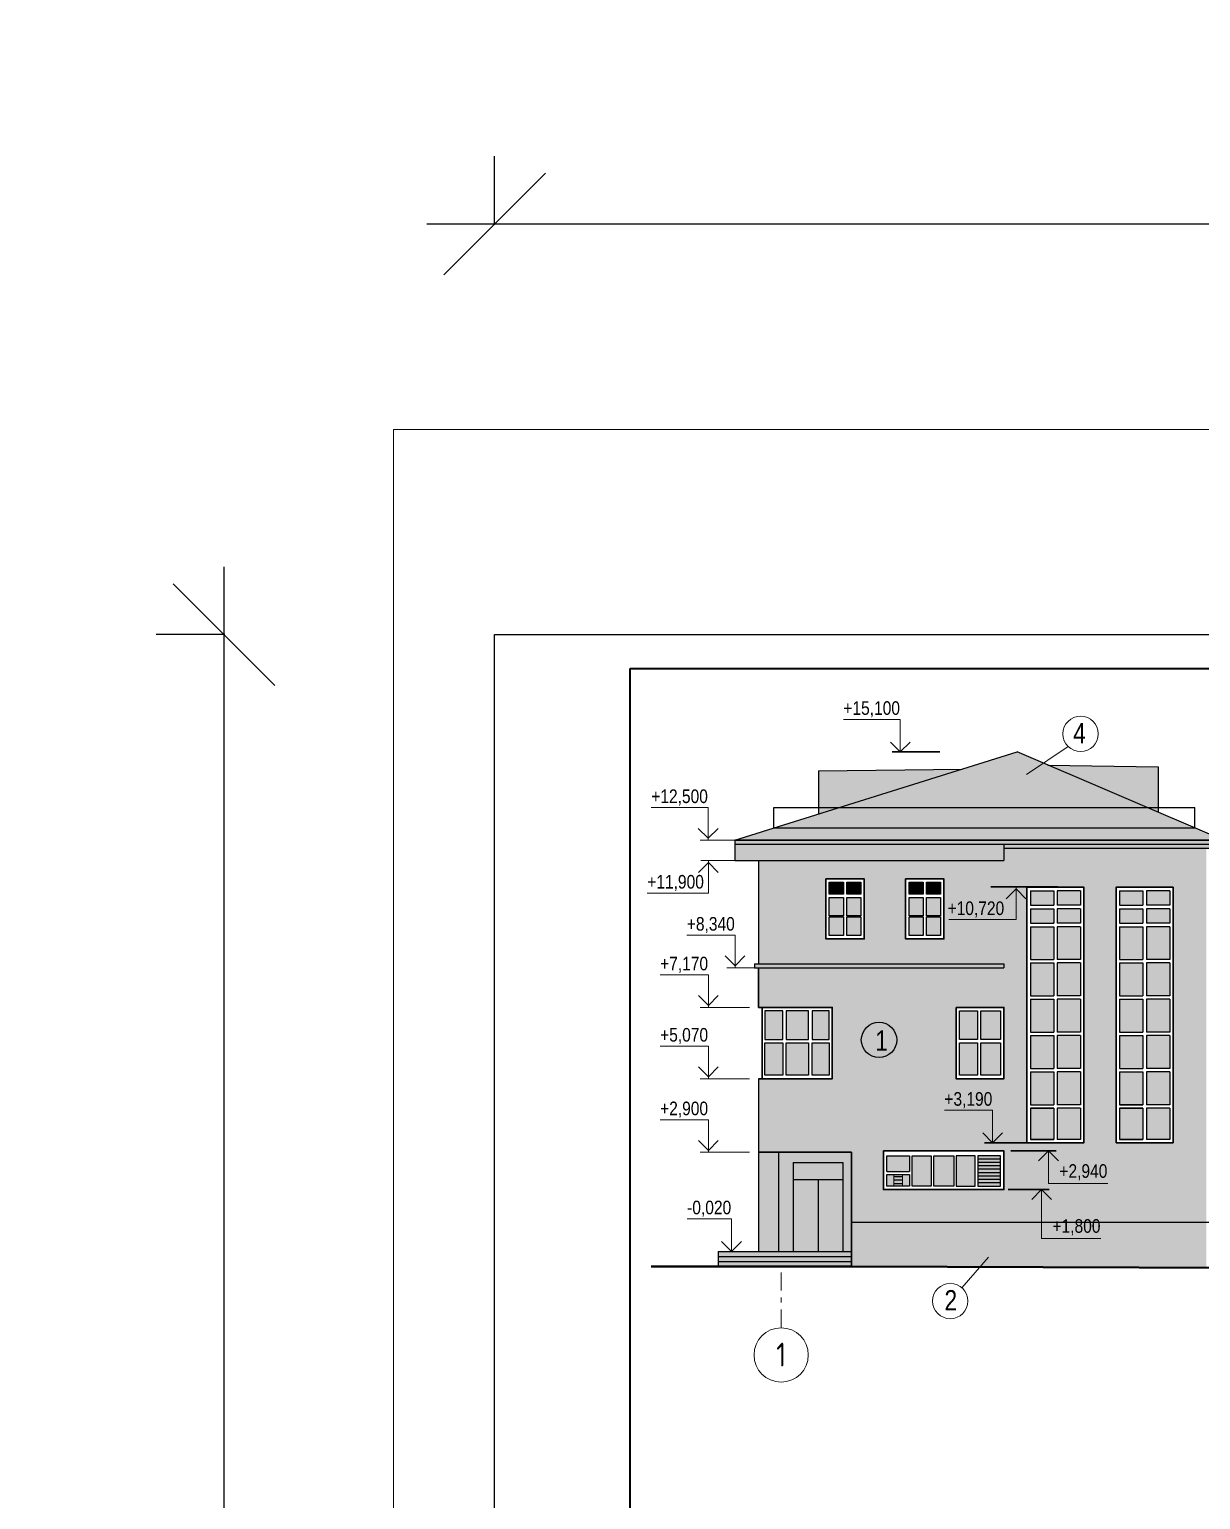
# Model space of a CAD drawing. Extents: x 69140 to 277481, y -99154 to 104141.
# Drawn here: x 69140 to 103667, y 60811 to 104141 of the extents above; entities that cross this region are included whole.
import ezdxf

# ---------------------------------------------------------------- set-up
doc = ezdxf.new("R2010")
doc.units = 0
doc.linetypes.add('Штрихштриховая', pattern=[1093.611073, 529.166651, -211.666656, 141.111112, -211.666656])
for name, color, linetype in [('2D-чертеж - Общий', 7, 'Continuous'), ('Видимые', 7, 'Continuous'), ('Надписи', 7, 'Continuous'), ('Наружняя', 7, 'Continuous'), ('Окна', 7, 'Continuous'), ('Рамка', 7, 'Continuous'), ('Текст', 7, 'Continuous')]:
    doc.layers.add(name, color=color, linetype=linetype)
for name, color, linetype, lineweight in [('Text blocks_Ном_пера__1', 7, 'Continuous', 18), ('Вент.шахты_Ном_пера__1', 7, 'Continuous', 18), ('Детали основные (разрез)', 7, 'Continuous', 40), ('Перегородки', 7, 'Continuous', 30), ('Размеры', 250, 'Continuous', 13), ('Штамп1_Ном_пера__47', 7, 'Continuous', 35), ('Штриховка', 251, 'Continuous', 13)]:
    doc.layers.add(name, color=color, linetype=linetype, lineweight=lineweight)
for name, color, linetype, lineweight, true_color in [('Заливка кровли', 7, 'Continuous', 13, 0xa16156), ('Заливка стены', 7, 'Continuous', 13, 0xffe4ad), ('Заливка цоколь', 7, 'Continuous', 13, 0x51565c)]:
    doc.layers.add(name, color=color, linetype=linetype, lineweight=lineweight, true_color=true_color)
doc.styles.add('Arial narrow', font='ARIALN.TTF')
doc.styles.add('Narrow', font='ARIALN.TTF')
doc.styles.add('romand', font='romand.shx', dxfattribs={"width": 0.8})
doc.styles.add('Ариал', font='ARIAL.TTF', dxfattribs={"width": 0.8})
doc.dimstyles.new('размеры', dxfattribs={"dimtxt": 220, "dimasz": 150, "dimexe": 100, "dimexo": 200, "dimgap": 30, "dimtad": 1, "dimdec": 0, "dimrnd": 5, "dimzin": 0, "dimdsep": 46, "dimtxsty": 'Arial narrow', "dimblk": 'OBLIQUE', "dimcen": 0.09, "dimdle": 100, "dimclrd": 256, "dimclre": 256, "dimclrt": 256, "dimadec": 0, "dimazin": 0, "dimtfac": 1, "dimtdec": 0, "dimtmove": 1, "dimatfit": 3, "dimfxl": 400, "dimfxlon": 1, "dimtolj": 1, "dimtzin": 0, "dimarcsym": 0})

# ---------------------------------------------------------------- blocks, each defined once
blk = doc.blocks.new('_Oblique')
at = {"color": 0, "linetype": 'ByBlock', "lineweight": -2}
blk.add_line((-0.5, -0.5), (0.5, 0.5), dxfattribs=at)
blk = doc.blocks.new('*D50')
at = {"layer": 'Размеры', "lineweight": -2, "ltscale": 20}
for p, q in [((82855, 98383), (82855, 100408)), ((199255, 98383), (199255, 100408)), ((80855, 98408), (201255, 98408))]:
    blk.add_line(p, q, dxfattribs=at)
at = {"layer": 'Размеры', "lineweight": -2, "ltscale": 20, "xscale": 3000, "yscale": 3000, "zscale": 3000, "rotation": 180}
blk.add_blockref('_Oblique', (82855, 98408), dxfattribs=at)
at = {"layer": 'Размеры', "lineweight": -2, "ltscale": 20, "xscale": 3000, "yscale": 3000, "zscale": 3000}
blk.add_blockref('_Oblique', (199255, 98408), dxfattribs=at)
at = {"layer": 'Размеры', "lineweight": 25, "ltscale": 20, "insert": (141055, 101254), "char_height": 4400, "attachment_point": 5, "style": 'Arial narrow'}
blk.add_mtext('\\A1;58200', dxfattribs=at)
blk = doc.blocks.new('*D51')
at = {"layer": 'Размеры', "lineweight": -2, "ltscale": 20}
for p, q in [((74874, 88304), (74874, 3304)), ((74899, 86304), (72874, 86304)), ((74899, 5304), (72874, 5304))]:
    blk.add_line(p, q, dxfattribs=at)
at = {"layer": 'Размеры', "lineweight": -2, "ltscale": 20, "xscale": 3000, "yscale": 3000, "zscale": 3000}
for p, rotation in [((74874, 86304), 90), ((74874, 5304), 270)]:
    blk.add_blockref('_Oblique', p, dxfattribs=dict(at, rotation=rotation))
at = {"layer": 'Размеры', "lineweight": 25, "ltscale": 20, "insert": (72027, 45804), "char_height": 4400, "attachment_point": 5, "rotation": 90, "style": 'Arial narrow'}
blk.add_mtext('\\A1;40500', dxfattribs=at)

msp = doc.modelspace()

# ---------------------------------------------------------------- hatches: boundary and pattern name
at = {"layer": '2D-чертеж - Общий', "linetype": 'Continuous', "lineweight": 0, "true_color": 0xb0b7bf}
for points in [[(93139.5, 78659.2), (92721.4, 78659.2), (92721.4, 79006.3), (93139.5, 79006.3)], [(93651.4, 79006.3), (93233.4, 79006.3), (93233.4, 78659.2), (93651.4, 78659.2)], [(95489.5, 78659.2), (95071.4, 78659.2), (95071.4, 79006.3), (95489.5, 79006.3)], [(96001.4, 79006.3), (95583.4, 79006.3), (95583.4, 78659.2), (96001.4, 78659.2)], [(92721.4, 78559.2), (93139.5, 78559.2), (93139.5, 78013.6), (92721.4, 78013.6)], [(93237.4, 78012.6), (93651.4, 78012.6), (93651.4, 78559.2), (93237.4, 78559.2)], [(95071.4, 78559.2), (95489.5, 78559.2), (95489.5, 78013.6), (95071.4, 78013.6)], [(95587.4, 78012.6), (96001.4, 78012.6), (96001.4, 78559.2), (95587.4, 78559.2)], [(93139.5, 77436.3), (92721.4, 77436.3), (92721.4, 77983.5), (93139.5, 77983.5)], [(93651.4, 77983.5), (93233.4, 77983.5), (93233.4, 77436.3), (93651.4, 77436.3)], [(95489.5, 77436.3), (95071.4, 77436.3), (95071.4, 77983.5), (95489.5, 77983.5)], [(96001.4, 77983.5), (95583.4, 77983.5), (95583.4, 77436.3), (96001.4, 77436.3)], [(90822.6, 74369.2), (91348.6, 74369.2), (91348.6, 75216.3), (90822.6, 75216.3)], [(91450.5, 75216.3), (92112.6, 75216.3), (92112.6, 74369.2), (91450.5, 74369.2)], [(92212.6, 74369.2), (92712.6, 74369.2), (92712.6, 75216.3), (92212.6, 75216.3)], [(97093, 75216.3), (96558, 75216.3), (96558, 74369.2), (97093, 74369.2)], [(97193, 74369.2), (97767.4, 74369.2), (97767.4, 75216.3), (97193, 75216.3)], [(91348.6, 73316.3), (90822.6, 73316.3), (90822.6, 74269.2), (91348.6, 74269.2)], [(92112.6, 74269.2), (91450.5, 74269.2), (91450.5, 73316.3), (92112.6, 73316.3)], [(92712.6, 73316.3), (92212.6, 73316.3), (92212.6, 74269.2), (92712.6, 74269.2)], [(96558, 74269.2), (97093, 74269.2), (97093, 73316.3), (96558, 73316.3)], [(97763.8, 73316.3), (97193, 73316.3), (97193, 74269.2), (97763.8, 74269.2)], [(94418, 70476.3), (95082.8, 70476.3), (95082.8, 70946.3), (94418, 70946.3)], [(94418, 70396.3), (94418, 70046.3), (95082.8, 70046.3), (95082.8, 70396.3)]]:
    msp.add_hatch(color=9, dxfattribs=at).paths.add_polyline_path(points)
h = msp.add_hatch(color=9, dxfattribs=at)
h.paths.add_polyline_path([(99338, 78756.3), (98648, 78756.3), (98648, 78326.3), (99338, 78326.3)])
h.paths.add_polyline_path([(100128, 78756.3), (99438, 78756.3), (99438, 78326.3), (100128, 78326.3)])
h.paths.add_polyline_path([(99338, 78226.3), (98648, 78226.3), (98648, 77796.3), (99338, 77796.3)])
h.paths.add_polyline_path([(100128, 78226.3), (99438, 78226.3), (99438, 77796.3), (100128, 77796.3)])
h.paths.add_polyline_path([(99338, 77696.3), (98648, 77696.3), (98648, 76726.3), (99338, 76726.3)])
h.paths.add_polyline_path([(100128, 77696.3), (99438, 77696.3), (99438, 76726.3), (100128, 76726.3)])
h.paths.add_polyline_path([(99338, 76626.3), (98648, 76626.3), (98648, 75656.3), (99338, 75656.3)])
h.paths.add_polyline_path([(100128, 76626.3), (99438, 76626.3), (99438, 75656.3), (100128, 75656.3)])
h.paths.add_polyline_path([(99338, 75556.3), (98648, 75556.3), (98648, 74586.3), (99338, 74586.3)])
h.paths.add_polyline_path([(100128, 75556.3), (99438, 75556.3), (99438, 74586.3), (100128, 74586.3)])
h.paths.add_polyline_path([(99338, 74486.3), (98648, 74486.3), (98648, 73516.3), (99338, 73516.3)])
h.paths.add_polyline_path([(100128, 74486.3), (99438, 74486.3), (99438, 73516.3), (100128, 73516.3)])
h.paths.add_polyline_path([(99338, 73416.3), (98648, 73416.3), (98648, 72446.3), (99338, 72446.3)])
h.paths.add_polyline_path([(100128, 73416.3), (99438, 73416.3), (99438, 72446.3), (100128, 72446.3)])
h.paths.add_polyline_path([(99338, 72346.3), (98648, 72346.3), (98648, 71426.3), (99338, 71426.3)])
h.paths.add_polyline_path([(100128, 72346.3), (99438, 72346.3), (99438, 71426.3), (100128, 71426.3)])
h = msp.add_hatch(color=9, dxfattribs=at)
h.paths.add_polyline_path([(101967.6, 78756.3), (101277.6, 78756.3), (101277.6, 78326.3), (101967.6, 78326.3)])
h.paths.add_polyline_path([(102757.6, 78756.3), (102067.6, 78756.3), (102067.6, 78326.3), (102757.6, 78326.3)])
h.paths.add_polyline_path([(101967.6, 78226.3), (101277.6, 78226.3), (101277.6, 77796.3), (101967.6, 77796.3)])
h.paths.add_polyline_path([(102757.6, 78226.3), (102067.6, 78226.3), (102067.6, 77796.3), (102757.6, 77796.3)])
h.paths.add_polyline_path([(101967.6, 77696.3), (101277.6, 77696.3), (101277.6, 76726.3), (101967.6, 76726.3)])
h.paths.add_polyline_path([(102757.6, 77696.3), (102067.6, 77696.3), (102067.6, 76726.3), (102757.6, 76726.3)])
h.paths.add_polyline_path([(101967.6, 76626.3), (101277.6, 76626.3), (101277.6, 75656.3), (101967.6, 75656.3)])
h.paths.add_polyline_path([(102757.6, 76626.3), (102067.6, 76626.3), (102067.6, 75656.3), (102757.6, 75656.3)])
h.paths.add_polyline_path([(101967.6, 75556.3), (101277.6, 75556.3), (101277.6, 74586.3), (101967.6, 74586.3)])
h.paths.add_polyline_path([(102757.6, 75556.3), (102067.6, 75556.3), (102067.6, 74586.3), (102757.6, 74586.3)])
h.paths.add_polyline_path([(101967.6, 74486.3), (101277.6, 74486.3), (101277.6, 73516.3), (101967.6, 73516.3)])
h.paths.add_polyline_path([(102757.6, 74486.3), (102067.6, 74486.3), (102067.6, 73516.3), (102757.6, 73516.3)])
h.paths.add_polyline_path([(101967.6, 73416.3), (101277.6, 73416.3), (101277.6, 72446.3), (101967.6, 72446.3)])
h.paths.add_polyline_path([(102757.6, 73416.3), (102067.6, 73416.3), (102067.6, 72446.3), (102757.6, 72446.3)])
h.paths.add_polyline_path([(101967.6, 72346.3), (101277.6, 72346.3), (101277.6, 71426.3), (101967.6, 71426.3)])
h.paths.add_polyline_path([(102757.6, 72346.3), (102067.6, 72346.3), (102067.6, 71426.3), (102757.6, 71426.3)])
for points in [[(95163.6, 70946.3), (95722.6, 70946.3), (95722.6, 70046.3), (95163.6, 70046.3)], [(95807.1, 70046.3), (96396.9, 70046.3), (96396.9, 70946.3), (95807.1, 70946.3)], [(96463.3, 70946.3), (97022.3, 70946.3), (97022.3, 70046.3), (96463.3, 70046.3)], [(97103.1, 70046.3), (97768, 70046.3), (97768, 70946.3), (97103.1, 70946.3)]]:
    msp.add_hatch(color=9, dxfattribs=at).paths.add_polyline_path(points, flags=0)
at = {"layer": 'Заливка кровли', "ltscale": 100}
h = msp.add_hatch(color=256, dxfattribs=at)
h.paths.add_polyline_path([(98263, 82846.3), (89938, 80246.3), (90312.9, 80246.3), (98263, 80246.3)])
h.paths.add_polyline_path([(98263, 82846.3), (98263, 80246.3), (104338, 80246.3)])
h.paths.add_polyline_path([(104338, 80246.3), (98263, 80246.3), (98263, 80126.3), (104338, 80126.3)])
h.paths.add_polyline_path([(98263, 80246.3), (89938, 80246.3), (89938, 80126.3), (98263, 80126.3)])
at = {"layer": 'Заливка кровли', "ltscale": 20}
h = msp.add_hatch(color=256, dxfattribs=at)
h.paths.add_polyline_path([(92402, 82287.3), (92402, 81206.3), (93011.8, 81206.3), (96633, 82337.3)])
h.paths.add_polyline_path([(92402, 81206.3), (92402, 81015.9), (93011.8, 81206.3)])
h = msp.add_hatch(color=256, dxfattribs=at)
h.paths.add_polyline_path([(102413, 82411.2), (99163, 82461.2), (102094.9, 81206.3), (102413, 81206.3)])
h.paths.add_polyline_path([(102413, 81206.3), (102094.9, 81206.3), (102413, 81070.2)])
at = {"layer": 'Заливка кровли', "linetype": 'Continuous', "lineweight": 0}
msp.add_hatch(color=256, dxfattribs=at).paths.add_polyline_path([(91658, 68146.3), (93118, 68146.3), (93118, 70746.3), (91658, 70746.3)])
at = {"layer": 'Заливка стены', "linetype": 'Continuous', "lineweight": 0}
h = msp.add_hatch(color=256, dxfattribs=at)
h.paths.add_polyline_path([(89938, 80126.3), (89938, 79646.3), (90638, 79646.3), (90638, 76606.3), (97868, 76606.3), (97868, 76486.3), (90638, 76486.3), (90638, 75316.3), (92808, 75316.3), (92808, 73216.3), (90638, 73216.3), (90638, 71046.3), (90638, 68986.3), (91228, 68986.3), (91228, 68126.3), (93373.9, 68126.3), (93373.9, 68126.3), (93373.9, 68786.3), (93373.9, 68986.3), (93378, 68986.3), (93378, 68786.3), (101437.6, 68786.3), (101437.6, 68786.3), (102857.6, 68786.3), (102857.6, 68126.3), (103838, 68126.3), (103838, 71046.3), (103838, 73216.3), (103838, 75316.3), (103838, 76486.3), (103838, 76606.3), (103838, 79646.3), (103838, 80006.3), (103938, 80006.3), (103938, 80126.3), (103838, 80126.3), (97868, 80126.3), (90638, 80126.3)])
h.paths.add_polyline_path([(92621.4, 77336.3), (92621.4, 79106.3), (93751.4, 79106.3), (93751.4, 77336.3)], flags=16)
h.paths.add_polyline_path([(94318, 71086.3), (97868, 71086.3), (97868, 69946.3), (94318, 69946.3)], flags=16)
h.paths.add_polyline_path([(94971.4, 79106.3), (96101.4, 79106.3), (96101.4, 77336.3), (94971.4, 77336.3)], flags=16)
h.paths.add_polyline_path([(96458, 75316.3), (97868, 75316.3), (97868, 73216.3), (96458, 73216.3)], flags=16)
h.paths.add_polyline_path([(98548, 71326.3), (98548, 78866.3), (100228, 78866.3), (100228, 71326.3)], flags=16)
h.paths.add_polyline_path([(101177.6, 78866.3), (102857.6, 78866.3), (102857.6, 71326.3), (101177.6, 71326.3)], flags=16)
msp.add_hatch(color=256, dxfattribs=at).paths.add_polyline_path([(90518, 76486.3), (97868, 76486.3), (97868, 76606.3), (90518, 76606.3)], flags=0)
at = {"layer": 'Заливка цоколь', "linetype": 'Continuous', "lineweight": 0}
for points in [[(90638, 68986.3), (90638, 68126.3), (91228, 68126.3), (91228, 68986.3)], [(103837.2, 67644.2), (103838, 68786.3), (93373.9, 68786.3), (93378, 67676.3)]]:
    msp.add_hatch(color=256, dxfattribs=at).paths.add_polyline_path(points)
at = {"layer": 'Заливка цоколь', "ltscale": 20}
msp.add_hatch(color=256, dxfattribs=at).paths.add_polyline_path([(93378, 68986.3), (93378, 68146.3), (103838, 68146.3), (103838, 68986.3)])
at = {"layer": 'Заливка цоколь'}
h = msp.add_hatch(color=256, dxfattribs=at)
h.dxf.hatch_style = 1
h.paths.add_polyline_path([(93378, 67826.3), (89448, 67826.3), (89448, 67676.3), (92761.1, 67676.3), (93378, 67676.3)])
h.paths.add_polyline_path([(93378, 67976.3), (89448, 67976.3), (89448, 67826.3), (93378, 67826.3)])
h.paths.add_polyline_path([(93378, 68126.3), (89448, 68126.3), (89448, 67976.3), (93378, 67976.3)])

# ---------------------------------------------------------------- linework, layer by layer
at = {"color": 1, "linetype": 'Continuous', "lineweight": 0}
for p, q in [((202709.6, 92354.2), (79874.6, 92354.2)), ((79874.6, 92354.2), (79874.6, 2947))]:
    msp.add_line(p, q, dxfattribs=at)
at = {"ltscale": 20}
for p, q in [((92402, 82287.3), (96633, 82337.3)), ((99163, 82461.2), (102413, 82411.2)), ((102413, 82411.2), (102413, 81070.2)), ((92402, 82287.3), (92402, 81015.9)), ((91090.6, 80606.3), (91090.6, 81206.3)), ((91090.6, 80606.3), (91090.6, 81206.3)), ((91090.6, 81206.3), (103496.8, 81206.3)), ((103496.8, 80606.3), (103496.8, 81206.3)), ((91090.6, 80606.3), (103496.8, 80606.3))]:
    msp.add_line(p, q, dxfattribs=at)
at = {"layer": 'Вент.шахты_Ном_пера__1', "linetype": 'Continuous'}
for points in [[(98535.3, 82180.1), (99767, 83004.8)], [(97416.7, 67961), (96628.6, 67057)]]:
    msp.add_lwpolyline(points, dxfattribs=at)
for centre in [(100129.3, 83379.7), (96286, 66664.1)]:
    msp.add_circle(centre, 521.4, dxfattribs=at)
at = {"layer": 'Видимые', "linetype": 'Continuous'}
for p, q in [((91658, 70746.3), (91658, 68146.3)), ((91658, 70746.3), (93118, 70746.3)), ((93118, 70746.3), (93118, 68146.3)), ((91658, 70246.3), (93118, 70246.3)), ((92388, 70246.3), (92388, 68146.3))]:
    msp.add_line(p, q, dxfattribs=at)
at = {"layer": 'Детали основные (разрез)', "linetype": 'Continuous'}
for p, q in [((87472, 67676.3), (93378, 67676.3)), ((93378, 67676.3), (142178, 67526.3))]:
    msp.add_line(p, q, dxfattribs=at)
at = {"layer": 'Заливка цоколь', "ltscale": 20}
msp.add_line((104158, 68986.3), (93378, 68986.3), dxfattribs=at)
at = {"layer": 'Наружняя', "linetype": 'Continuous'}
for p, q in [((89938, 80246.3), (98263, 82846.3)), ((104338, 80246.3), (98263, 82846.3)), ((89938, 80246.3), (89938, 80126.3)), ((89938, 80246.3), (89938, 79646.3)), ((97868, 80126.3), (97868, 79646.3)), ((97868, 80006.3), (103938, 80006.3)), ((89938, 79646.3), (97868, 79646.3)), ((90638, 79646.3), (90638, 76606.3)), ((90638, 79646.3), (90638, 76606.3)), ((90638, 73216.3), (90638, 71046.3))]:
    msp.add_line(p, q, dxfattribs=at)
at = {"layer": 'Окна', "linetype": 'Continuous'}
for p, q in [((89938, 80126.3), (104338, 80126.3)), ((98648, 78756.3), (99338, 78756.3)), ((98648, 78756.3), (98648, 78326.3)), ((99338, 78756.3), (99338, 78326.3)), ((100128, 78756.3), (99438, 78756.3)), ((99438, 78756.3), (99438, 78326.3)), ((100128, 78756.3), (100128, 78326.3)), ((101277.6, 78756.3), (101967.6, 78756.3)), ((101277.6, 78756.3), (101277.6, 78326.3)), ((101967.6, 78756.3), (101967.6, 78326.3)), ((102757.6, 78756.3), (102067.6, 78756.3)), ((102067.6, 78756.3), (102067.6, 78326.3)), ((102757.6, 78756.3), (102757.6, 78326.3)), ((98648, 78326.3), (99338, 78326.3)), ((98648, 78226.3), (98648, 77796.3)), ((98648, 78226.3), (99338, 78226.3)), ((99338, 78226.3), (99338, 77796.3)), ((100128, 78326.3), (99438, 78326.3)), ((99438, 78226.3), (99438, 77796.3)), ((100128, 78226.3), (99438, 78226.3)), ((100128, 78226.3), (100128, 77796.3)), ((101277.6, 78326.3), (101967.6, 78326.3)), ((101277.6, 78226.3), (101277.6, 77796.3)), ((101277.6, 78226.3), (101967.6, 78226.3)), ((101967.6, 78226.3), (101967.6, 77796.3)), ((102757.6, 78326.3), (102067.6, 78326.3)), ((102067.6, 78226.3), (102067.6, 77796.3)), ((102757.6, 78226.3), (102067.6, 78226.3)), ((102757.6, 78226.3), (102757.6, 77796.3)), ((98648, 77796.3), (99338, 77796.3)), ((98648, 77696.3), (99338, 77696.3)), ((98648, 77696.3), (98648, 76726.3)), ((99338, 77696.3), (99338, 76726.3)), ((100128, 77796.3), (99438, 77796.3)), ((100128, 77696.3), (99438, 77696.3)), ((99438, 77696.3), (99438, 76726.3)), ((100128, 77696.3), (100128, 76726.3)), ((101277.6, 77796.3), (101967.6, 77796.3)), ((101277.6, 77696.3), (101967.6, 77696.3)), ((101277.6, 77696.3), (101277.6, 76726.3)), ((101967.6, 77696.3), (101967.6, 76726.3)), ((102757.6, 77796.3), (102067.6, 77796.3)), ((102757.6, 77696.3), (102067.6, 77696.3)), ((102067.6, 77696.3), (102067.6, 76726.3)), ((102757.6, 77696.3), (102757.6, 76726.3)), ((98648, 76726.3), (99338, 76726.3)), ((100128, 76726.3), (99438, 76726.3)), ((101277.6, 76726.3), (101967.6, 76726.3)), ((102757.6, 76726.3), (102067.6, 76726.3)), ((90518, 76606.3), (97868, 76606.3)), ((90518, 76606.3), (90518, 76486.3)), ((90518, 76486.3), (97868, 76486.3)), ((97868, 76606.3), (97868, 76486.3)), ((98648, 76626.3), (99338, 76626.3)), ((98648, 76626.3), (98648, 75656.3)), ((99338, 76626.3), (99338, 75656.3)), ((100128, 76626.3), (99438, 76626.3)), ((99438, 76626.3), (99438, 75656.3)), ((100128, 76626.3), (100128, 75656.3)), ((101277.6, 76626.3), (101967.6, 76626.3)), ((101277.6, 76626.3), (101277.6, 75656.3)), ((101967.6, 76626.3), (101967.6, 75656.3)), ((102757.6, 76626.3), (102067.6, 76626.3)), ((102067.6, 76626.3), (102067.6, 75656.3)), ((102757.6, 76626.3), (102757.6, 75656.3)), ((98648, 75656.3), (99338, 75656.3)), ((98648, 75556.3), (99338, 75556.3)), ((98648, 75556.3), (98648, 74586.3)), ((99338, 75556.3), (99338, 74586.3)), ((100128, 75656.3), (99438, 75656.3)), ((100128, 75556.3), (99438, 75556.3)), ((99438, 75556.3), (99438, 74586.3)), ((100128, 75556.3), (100128, 74586.3)), ((101277.6, 75656.3), (101967.6, 75656.3)), ((101277.6, 75556.3), (101967.6, 75556.3)), ((101277.6, 75556.3), (101277.6, 74586.3)), ((101967.6, 75556.3), (101967.6, 74586.3)), ((102757.6, 75656.3), (102067.6, 75656.3)), ((102757.6, 75556.3), (102067.6, 75556.3)), ((102067.6, 75556.3), (102067.6, 74586.3)), ((102757.6, 75556.3), (102757.6, 74586.3)), ((98648, 74586.3), (99338, 74586.3)), ((100128, 74586.3), (99438, 74586.3)), ((101277.6, 74586.3), (101967.6, 74586.3)), ((102757.6, 74586.3), (102067.6, 74586.3)), ((98648, 74486.3), (99338, 74486.3)), ((98648, 74486.3), (98648, 73516.3)), ((99338, 74486.3), (99338, 73516.3)), ((100128, 74486.3), (99438, 74486.3)), ((99438, 74486.3), (99438, 73516.3)), ((100128, 74486.3), (100128, 73516.3)), ((101277.6, 74486.3), (101967.6, 74486.3)), ((101277.6, 74486.3), (101277.6, 73516.3)), ((101967.6, 74486.3), (101967.6, 73516.3)), ((102757.6, 74486.3), (102067.6, 74486.3)), ((102067.6, 74486.3), (102067.6, 73516.3)), ((102757.6, 74486.3), (102757.6, 73516.3)), ((98648, 73516.3), (99338, 73516.3)), ((98648, 73416.3), (99338, 73416.3)), ((98648, 73416.3), (98648, 72446.3)), ((99338, 73416.3), (99338, 72446.3)), ((100128, 73516.3), (99438, 73516.3)), ((100128, 73416.3), (99438, 73416.3)), ((99438, 73416.3), (99438, 72446.3)), ((100128, 73416.3), (100128, 72446.3)), ((101277.6, 73516.3), (101967.6, 73516.3)), ((101277.6, 73416.3), (101967.6, 73416.3)), ((101277.6, 73416.3), (101277.6, 72446.3)), ((101967.6, 73416.3), (101967.6, 72446.3)), ((102757.6, 73516.3), (102067.6, 73516.3)), ((102757.6, 73416.3), (102067.6, 73416.3)), ((102067.6, 73416.3), (102067.6, 72446.3)), ((102757.6, 73416.3), (102757.6, 72446.3)), ((98648, 72446.3), (99338, 72446.3)), ((100128, 72446.3), (99438, 72446.3)), ((101277.6, 72446.3), (101967.6, 72446.3)), ((101967.6, 72446.3), (101277.6, 72446.3)), ((102757.6, 72446.3), (102067.6, 72446.3)), ((98648, 72346.3), (99338, 72346.3)), ((98648, 72346.3), (98648, 71426.3)), ((99338, 72346.3), (98648, 72346.3)), ((98648, 72346.3), (98648, 71426.3)), ((99338, 72346.3), (99338, 71426.3)), ((99338, 72346.3), (99338, 71426.3)), ((100128, 72346.3), (99438, 72346.3)), ((99438, 72346.3), (99438, 71426.3)), ((100128, 72346.3), (100128, 71426.3)), ((101277.6, 72346.3), (101967.6, 72346.3)), ((101277.6, 72346.3), (101277.6, 71426.3)), ((101967.6, 72346.3), (101277.6, 72346.3)), ((101277.6, 72346.3), (101277.6, 71426.3)), ((101967.6, 72346.3), (101967.6, 71426.3)), ((101967.6, 72346.3), (101967.6, 71426.3)), ((102757.6, 72346.3), (102067.6, 72346.3)), ((102067.6, 72346.3), (102067.6, 71426.3)), ((102757.6, 72346.3), (102757.6, 71426.3)), ((98648, 71426.3), (99338, 71426.3)), ((99338, 71426.3), (98648, 71426.3)), ((100128, 71426.3), (99438, 71426.3)), ((101277.6, 71426.3), (101967.6, 71426.3)), ((101967.6, 71426.3), (101277.6, 71426.3)), ((102757.6, 71426.3), (102067.6, 71426.3)), ((90638, 71046.3), (90638, 68126.3)), ((91228, 71046.3), (91228, 68126.3)), ((91228, 71046.3), (93378, 71046.3)), ((94418, 70946.3), (95082.8, 70946.3)), ((94418, 70476.3), (94418, 70946.3)), ((95082.8, 70946.3), (95082.8, 70476.3)), ((95082.8, 70396.3), (95082.8, 70046.3)), ((95082.8, 70046.3), (94418, 70046.3)), ((93378, 68986.3), (101437.6, 68986.3)), ((89448, 68126.3), (89448, 67676.3)), ((89448, 68126.3), (93378, 68126.3)), ((89448, 67976.3), (93378, 67976.3)), ((89448, 67826.3), (93378, 67826.3)), ((89448, 67676.3), (92761.1, 67676.3))]:
    msp.add_line(p, q, dxfattribs=at)
at = {"layer": 'Окна', "ltscale": 20}
for p, q in [((97768, 70846.3), (97103.1, 70846.3)), ((97768, 70746.3), (97103.1, 70746.3)), ((97768, 70646.3), (97103.1, 70646.3)), ((94418, 70476.3), (95082.8, 70476.3)), ((94418, 70046.3), (94418, 70396.3)), ((94418, 70396.3), (95082.8, 70396.3)), ((94875, 70321.3), (94625, 70321.3)), ((94875, 70221.3), (94625, 70221.3)), ((97768, 70546.3), (97103.1, 70546.3)), ((97768, 70446.3), (97103.1, 70446.3)), ((97768, 70346.3), (97103.1, 70346.3)), ((97768, 70246.3), (97103.1, 70246.3)), ((94875, 70121.3), (94625, 70121.3)), ((97768, 70146.3), (97103.1, 70146.3)), ((97768, 70046.3), (97768, 70146.3))]:
    msp.add_line(p, q, dxfattribs=at)
at = {"layer": 'Окна', "lineweight": 25, "ltscale": 20}
msp.add_line((93378, 68986.3), (142178, 68986.3), dxfattribs=at)
at = {"layer": 'Окна', "linetype": 'Continuous', "flags": 128}
for points in [[(92721.4, 79006.3), (93139.5, 79006.3), (93139.5, 78659.2), (92721.4, 78659.2)], [(93233.4, 79006.3), (93651.4, 79006.3), (93651.4, 78659.2), (93233.4, 78659.2)], [(95071.4, 79006.3), (95489.5, 79006.3), (95489.5, 78659.2), (95071.4, 78659.2)], [(95583.4, 79006.3), (96001.4, 79006.3), (96001.4, 78659.2), (95583.4, 78659.2)], [(92721.4, 78559.2), (93139.5, 78559.2), (93139.5, 78013.6), (92721.4, 78013.6)], [(93237.4, 78559.2), (93651.4, 78559.2), (93651.4, 78012.6), (93237.4, 78012.6)], [(95071.4, 78559.2), (95489.5, 78559.2), (95489.5, 78013.6), (95071.4, 78013.6)], [(95587.4, 78559.2), (96001.4, 78559.2), (96001.4, 78012.6), (95587.4, 78012.6)], [(92721.4, 77983.5), (93139.5, 77983.5), (93139.5, 77436.3), (92721.4, 77436.3)], [(93233.4, 77983.5), (93651.4, 77983.5), (93651.4, 77436.3), (93233.4, 77436.3)], [(95071.4, 77983.5), (95489.5, 77983.5), (95489.5, 77436.3), (95071.4, 77436.3)], [(95583.4, 77983.5), (96001.4, 77983.5), (96001.4, 77436.3), (95583.4, 77436.3)], [(90822.6, 74369.2), (91348.6, 74369.2), (91348.6, 75216.3), (90822.6, 75216.3)], [(91450.5, 74369.2), (92112.6, 74369.2), (92112.6, 75216.3), (91450.5, 75216.3)], [(92212.6, 74369.2), (92712.6, 74369.2), (92712.6, 75216.3), (92212.6, 75216.3)], [(96558, 75216.3), (97093, 75216.3), (97093, 74369.2), (96558, 74369.2)], [(97193, 75216.3), (97767.4, 75216.3), (97767.4, 74369.2), (97193, 74369.2)], [(90822.6, 74269.2), (91348.6, 74269.2), (91348.6, 73316.3), (90822.6, 73316.3)], [(91450.5, 74269.2), (92112.6, 74269.2), (92112.6, 73316.3), (91450.5, 73316.3)], [(92212.6, 74269.2), (92712.6, 74269.2), (92712.6, 73316.3), (92212.6, 73316.3)], [(96558, 74269.2), (97093, 74269.2), (97093, 73316.3), (96558, 73316.3)], [(97193, 74269.2), (97763.8, 74269.2), (97763.8, 73316.3), (97193, 73316.3)], [(95163.6, 70946.3), (95722.6, 70946.3), (95722.6, 70046.3), (95163.6, 70046.3)], [(95807.1, 70946.3), (96396.9, 70946.3), (96396.9, 70046.3), (95807.1, 70046.3)], [(97022.3, 70946.3), (96463.3, 70946.3), (96463.3, 70046.3), (97022.3, 70046.3)], [(97768, 70946.3), (97103.1, 70946.3), (97103.1, 70046.3), (97768, 70046.3)]]:
    msp.add_lwpolyline(points, close=True, dxfattribs=at)
at = {"layer": 'Перегородки', "linetype": 'Continuous'}
for p, q in [((95976.2, 82846.3), (94574.4, 82846.3)), ((89938, 80246.3), (104338, 80246.3)), ((99460.8, 78866.3), (97480.9, 78866.3)), ((90638, 76486.3), (90638, 75316.3)), ((92808, 75316.3), (90638, 75316.3)), ((92808, 73216.3), (90638, 73216.3)), ((98701.4, 71326.3), (97295.9, 71326.3)), ((98071.1, 71086.3), (99409.7, 71086.3)), ((90638, 71046.3), (93378, 71046.3)), ((93378, 71046.3), (93378, 67676.3)), ((97996.4, 69946.3), (99206.6, 69946.3))]:
    msp.add_line(p, q, dxfattribs=at)
at = {"layer": 'Перегородки', "color": 5, "linetype": 'Штрихштриховая', "lineweight": 15}
msp.add_line((91302, 67504.4), (91302, 65874.5), dxfattribs=at)
at = {"layer": 'Перегородки', "linetype": 'Continuous', "flags": 128}
for points in [[(92621.4, 79106.3), (93751.4, 79106.3), (93751.4, 77336.3), (92621.4, 77336.3)], [(94971.4, 79106.3), (96101.4, 79106.3), (96101.4, 77336.3), (94971.4, 77336.3)], [(98548, 71326.3), (100228, 71326.3), (100228, 78856.3), (98548, 78856.3)], [(101177.6, 71326.3), (102857.6, 71326.3), (102857.6, 78856.3), (101177.6, 78856.3)], [(90738, 73216.3), (92808, 73216.3), (92808, 75316.3), (90738, 75316.3)], [(96458, 75316.3), (97868, 75316.3), (97868, 73216.3), (96458, 73216.3)], [(94318, 71086.3), (97868, 71086.3), (97868, 69946.3), (94318, 69946.3)]]:
    msp.add_lwpolyline(points, close=True, dxfattribs=at)
at = {"layer": 'Перегородки', "color": 5, "linetype": 'Continuous', "lineweight": 15}
msp.add_circle((91302, 65074.5), 800, dxfattribs=at)
at = {"layer": 'Размеры', "linetype": 'Continuous'}
for p, q in [((94814.4, 83806.3), (93135.3, 83806.3)), ((94814.4, 82846.3), (94814.4, 83806.3)), ((89151.1, 81206.3), (87472, 81206.3)), ((89151.1, 80246.3), (89151.1, 81206.3)), ((90312.9, 80246.3), (88911.1, 80246.3)), ((88864.8, 79298.1), (89156.5, 79589.8)), ((90269.6, 79646.3), (88930.9, 79646.3)), ((89156.5, 79646.3), (89156.5, 78686.3)), ((89156.5, 79589.8), (89448.2, 79298.1)), ((98226.4, 78866.3), (98226.4, 77906.3)), ((89156.5, 78686.3), (87354, 78686.3)), ((98226.4, 77906.3), (96242.4, 77906.3)), ((89943.6, 77446.3), (88520.5, 77446.3)), ((89943.6, 76486.3), (89943.6, 77446.3)), ((89156.5, 76276.3), (87733.4, 76276.3)), ((89156.5, 75316.3), (89156.5, 76276.3)), ((91134.3, 76486.3), (89703.6, 76486.3)), ((90364.2, 75316.3), (88916.5, 75316.3)), ((89156.5, 74176.3), (87733.4, 74176.3)), ((89156.5, 73216.3), (89156.5, 74176.3)), ((90364.2, 73216.3), (88916.5, 73216.3)), ((89156.5, 72006.3), (87733.4, 72006.3)), ((89156.5, 71046.3), (89156.5, 72006.3)), ((97535.9, 72286.3), (96112.9, 72286.3)), ((97535.9, 71326.3), (97535.9, 72286.3)), ((99184.1, 71086.3), (99184.1, 70126.3)), ((90364.2, 71046.3), (88916.5, 71046.3)), ((98981, 69946.3), (98981, 68505.8)), ((99184.1, 70126.3), (100927.4, 70126.3)), ((89836.1, 69086.3), (88529.8, 69086.3)), ((89836.1, 68126.3), (89836.1, 69086.3)), ((98981, 68505.8), (100724.3, 68505.8))]:
    msp.add_line(p, q, dxfattribs=at)
at = {"layer": 'Размеры', "linetype": 'Continuous', "flags": 128}
for points in [[(95106.1, 83138.1), (94814.4, 82846.3), (94522.7, 83138.1)], [(88859.4, 80594.6), (89151.1, 80302.9), (89442.8, 80594.6)], [(98518.1, 78518.1), (98226.4, 78809.8), (97934.7, 78518.1)], [(89651.9, 76834.6), (89943.6, 76542.9), (90235.3, 76834.6)], [(88864.8, 75664.6), (89156.5, 75372.9), (89448.2, 75664.6)], [(88864.8, 73564.6), (89156.5, 73272.9), (89448.2, 73564.6)], [(97244.2, 71618.1), (97535.9, 71326.3), (97827.6, 71618.1)], [(88864.8, 71394.6), (89156.5, 71102.9), (89448.2, 71394.6)], [(98892.4, 70794.6), (99184.1, 71086.3), (99475.9, 70794.6)], [(98689.3, 69654.6), (98981, 69946.3), (99272.7, 69654.6)], [(89544.4, 68418.1), (89836.1, 68126.3), (90127.8, 68418.1)]]:
    msp.add_lwpolyline(points, dxfattribs=at)
at = {"layer": 'Рамка', "linetype": 'Continuous', "flags": 128}
msp.add_lwpolyline([(82854.9, 86304.4), (199254.9, 86304.4), (199254.9, 5304.4), (82854.9, 5304.4)], close=True, dxfattribs=at)
at = {"layer": 'Текст', "linetype": 'Continuous'}
msp.add_circle((94186.5, 74359.3), 521.4, dxfattribs=at)
at = {"layer": 'Штамп1_Ном_пера__47', "linetype": 'Continuous', "flags": 128}
msp.add_lwpolyline([(86854.9, 85304.4), (198254.9, 85304.4), (198254.9, 6304.4), (86854.9, 6304.4)], close=True, dxfattribs=at)
at = {"layer": 'Штриховка', "ltscale": 20}
for p, q in [((94418, 70396.3), (94625, 70396.3)), ((94625, 70046.3), (94625, 70396.3)), ((94875, 70046.3), (94875, 70396.3)), ((94418, 70046.3), (94718, 70046.3)), ((94718, 70046.3), (94968, 70046.3))]:
    msp.add_line(p, q, dxfattribs=at)

# ---------------------------------------------------------------- texts
at = {"layer": 'Text blocks_Ном_пера__1', "linetype": 'Continuous', "char_height": 600, "attachment_point": 1, "style": 'Ариал'}
for s, insert in [('{4}', (99910.1, 83700.3)), ('2', (96116.7, 66984.9))]:
    msp.add_mtext(s, dxfattribs=dict(at, insert=insert))
at = {"layer": 'Надписи', "linetype": 'Continuous', "insert": (91302, 65085.1), "char_height": 700, "attachment_point": 5, "style": 'romand'}
msp.add_mtext('{1}', dxfattribs=at)
at = {"layer": 'Перегородки', "linetype": 'Continuous', "char_height": 400, "attachment_point": 7, "style": 'Narrow'}
for s, insert in [('+15,100', (93135.3, 83865.6)), ('+12,500', (87472, 81265.6)), ('+11,900', (87354, 78745.6)), ('{+10,720}', (96207.8, 77965.6)), ('{+8,340}', (88520.5, 77505.6)), ('{+7,170}', (87733.4, 76335.6)), ('{+3,190}', (96112.9, 72345.6)), ('{+2,900}', (87733.4, 72065.6)), ('{+2,940}', (99504.3, 70221.3)), ('-0,020', (88529.8, 69145.6)), ('{+1,800}', (99301.2, 68600.7))]:
    msp.add_mtext(s, dxfattribs=dict(at, insert=insert))
at = {"layer": 'Текст', "linetype": 'Continuous'}
for s, insert, char_height, attachment_point, style in [('{+5,070}', (87733.4, 74235.6), 400, 7, 'Narrow'), ('{1}', (94076.5, 74638.8), 600, 1, 'Ариал')]:
    msp.add_mtext(s, dxfattribs=dict(at, insert=insert, char_height=char_height, attachment_point=attachment_point, style=style))

# ---------------------------------------------------------------- dimensions: what is measured, and where the dimension line sits
at = {"layer": 'Размеры', "lineweight": 25, "ltscale": 20}
dim = msp.add_linear_dim(base=(199254.9, 98407.7), p1=(82854.9, 86304.4), p2=(199254.9, 86304.4), dimstyle='размеры', override={"dimscale": 20, "dimlfac": 0.5, "dimrnd": 1, "dimtxsty": 'Arial narrow', "dimfxl": 1.25, "dimtolj": 1}, dxfattribs=at)
dim.commit()
dim.dimension.update_dxf_attribs({"geometry": '*D50', "text_midpoint": (141054.9, 101254.2)})
dim = msp.add_linear_dim(base=(74873.6, 5304.4), p1=(82854.9, 86304.4), p2=(82854.9, 5304.4), angle=90, dimstyle='размеры', override={"dimscale": 20, "dimlfac": 0.5, "dimtxsty": 'Arial narrow', "dimfxl": 1.25, "dimtolj": 1}, dxfattribs=at)
dim.commit()
dim.dimension.update_dxf_attribs({"geometry": '*D51', "text_midpoint": (72027.1, 45804.4)})

doc.saveas('drawing.dxf')
